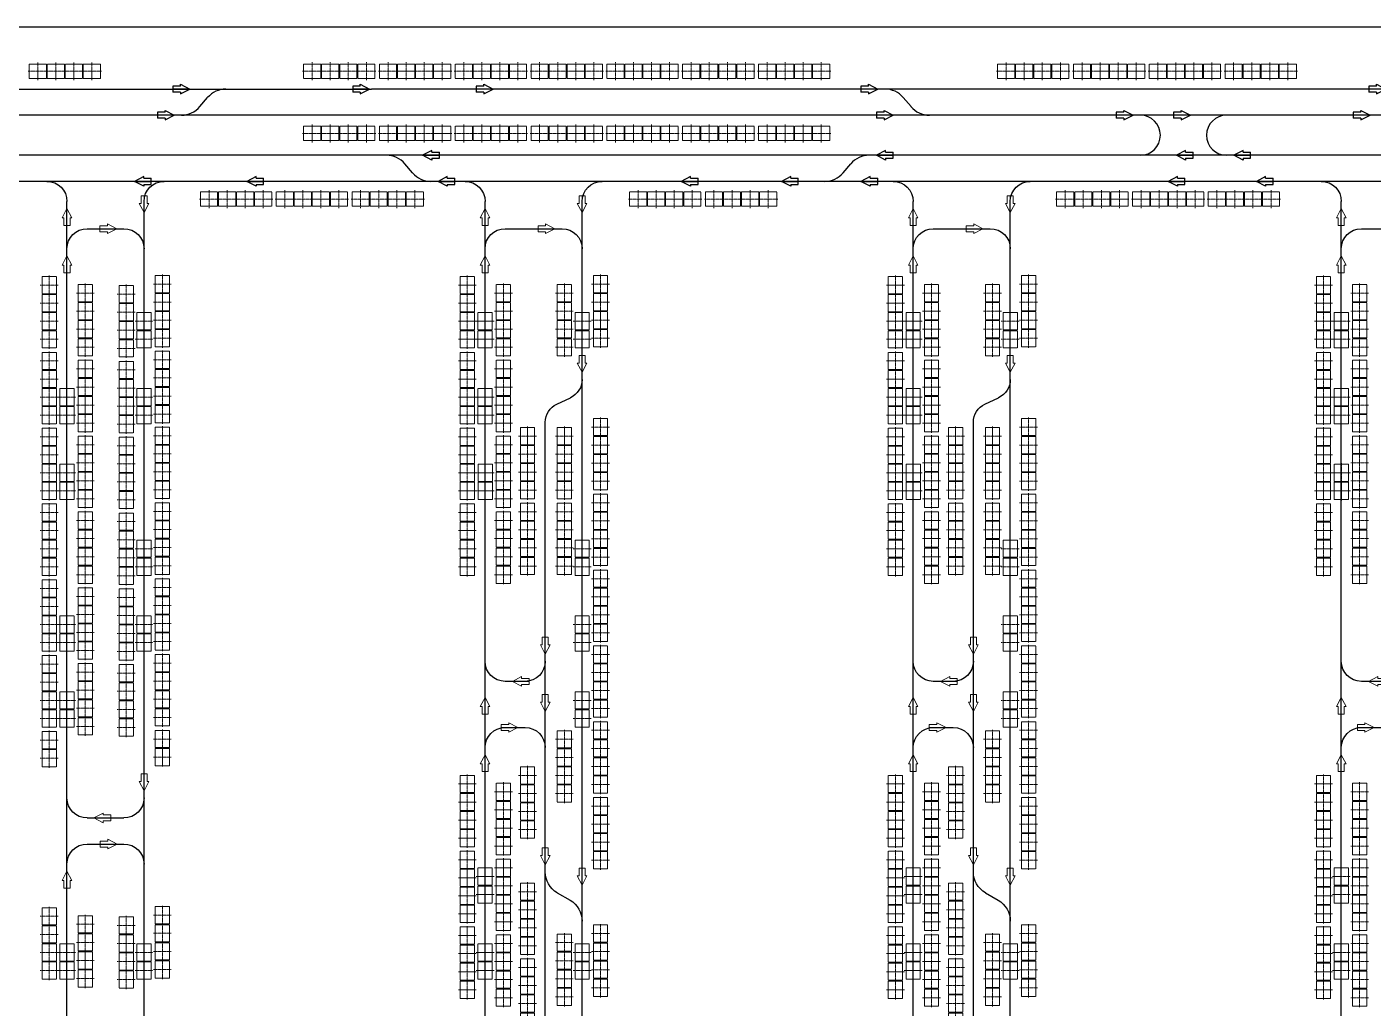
# Model space of a CAD drawing. Header units: millimetres. Extents: x -128 to 670218, y 27186 to 149492.
# Drawn here: x 63617 to 97177, y 108326 to 132785 of the extents above; entities that cross this region are included whole.
import ezdxf

# ---------------------------------------------------------------- set-up
doc = ezdxf.new("R2010")
doc.units = ezdxf.units.MM
doc.linetypes.add('AM_ISO08W050', pattern=[18, 12, -1.5, 3, -1.5])
doc.linetypes.add('XAT-M16_6F_EQ Layout_20211120$0$ACAD_ISO08W100', pattern=[36, 24, -3, 6, -3])
for name, color, linetype, lineweight in [('_CLINE', 4, 'XAT-M16_6F_EQ Layout_20211120$0$ACAD_ISO08W100', 9), ('DIRECT', 40, 'Continuous', 9), ('LINE_EQ', 4, 'AM_ISO08W050', 20), ('LINE_STB', 151, 'Continuous', 30)]:
    doc.layers.add(name, color=color, linetype=linetype, lineweight=lineweight)
doc.layers.add('Rail_H4822(Lower)', color=7, linetype='Continuous')

# ---------------------------------------------------------------- blocks, each defined once
blk = doc.blocks.new('*U3')
at = {"color": 0, "linetype": 'ByBlock'}
for p, q in [((-120, -230), (0, 0)), ((0, 0), (0, -420)), ((120, -230), (0, 0)), ((-75, -230), (-120, -230)), ((-75, -230), (-75, -420)), ((75, -230), (75, -420)), ((75, -230), (120, -230)), ((75, -420), (-75, -420))]:
    blk.add_line(p, q, dxfattribs=at)
blk = doc.blocks.new('A$C31676947')
at = {"layer": 'Rail_H4822(Lower)'}
for p, q in [((500, 47250), (500, 500)), ((2420, 47250), (2420, 500)), ((1000, 16520), (1920, 16520)), ((1000, 15870), (1920, 15870)), ((1000, 1180), (1920, 1180))]:
    blk.add_line(p, q, dxfattribs=at)
for centre, start, end in [((1000, 17020), 180, 270), ((1920, 17020), 270, 0), ((1000, 15370), 90, 180), ((1920, 15370), 0, 90), ((1000, 1680), 180, 270), ((1920, 1680), 270, 0), ((0, 500), 270, 0), ((2920, 500), 180, 270)]:
    blk.add_arc(centre, 500, start, end, dxfattribs=at)
at = {"layer": 'DIRECT'}
for p, rotation in [((500, 17200), 180), ((500, 1860), 180), ((500, 680), 180), ((1740, 1180), 270)]:
    blk.add_blockref('*U3', p, dxfattribs=dict(at, rotation=rotation))
at = {"layer": 'DIRECT', "lineweight": -2}
for p, rotation in [((1750, 16520), 270), ((1170, 15870), 89.99999999999999)]:
    blk.add_blockref('*U3', p, dxfattribs=dict(at, rotation=rotation))
at = {"layer": 'DIRECT'}
for p in [(2420, 15190), (2420, 780)]:
    blk.add_blockref('*U3', p, dxfattribs=at)
blk = doc.blocks.new('A$Ca08771bd')
at = {"layer": 'Rail_H4822(Lower)'}
for p, q in [((500, 47250), (500, 500)), ((2920, 47250), (2920, 500)), ((2000, 41745), (2000, 6005)), ((2300, 17736), (2620, 17920)), ((1000, 13615), (1500, 13615)), ((1500, 12465), (1000, 12465)), ((2290, 5552), (2630, 5394)), ((1000, 1180), (2420, 1180))]:
    blk.add_line(p, q, dxfattribs=at)
for centre, radius, start, end in [((2320, 18440), 600, 300, 0), ((2600, 17216), 600, 120, 180), ((1000, 14115), 500, 180, 270), ((1500, 14115), 500, 270, 0), ((1000, 11965), 500, 90, 180), ((1500, 11965), 500, 0, 90), ((2500, 6005), 500, 180, 245.1118), ((2420, 4940), 500, 0, 65.1118), ((1000, 1680), 500, 180, 270), ((2420, 1680), 500, 270, 0), ((0, 500), 500, 270, 0), ((3420, 500), 500, 180, 270)]:
    blk.add_arc(centre, radius, start, end, dxfattribs=at)
at = {"layer": 'DIRECT', "lineweight": -2}
for p in [(2920, 17543), (2000, 17036), (2920, 4760)]:
    blk.add_blockref('*U3', p, dxfattribs=at)
at = {"layer": 'DIRECT'}
for p, rotation in [((500, 14295), 180), ((1320, 13615), 270), ((500, 12865), 180), ((1180, 12465), 90), ((500, 1860), 180), ((500, 680), 180), ((2240, 1180), 270)]:
    blk.add_blockref('*U3', p, dxfattribs=dict(at, rotation=rotation))
for p in [(2000, 13215), (2000, 11785), (2920, 780)]:
    blk.add_blockref('*U3', p, dxfattribs=at)
blk = doc.blocks.new('*U813')
at = {"color": 0, "linetype": 'ByBlock'}
for p, q in [((-120, -230), (0, 0)), ((0, 0), (0, -420)), ((120, -230), (0, 0)), ((-75, -230), (-120, -230)), ((-75, -230), (-75, -420)), ((75, -230), (75, -420)), ((75, -230), (120, -230)), ((75, -420), (-75, -420))]:
    blk.add_line(p, q, dxfattribs=at)
blk = doc.blocks.new('*U814')
at = {"color": 0, "linetype": 'ByBlock'}
for p, q in [((-120, -230), (0, 0)), ((0, 0), (0, -420)), ((120, -230), (0, 0)), ((-75, -230), (-120, -230)), ((-75, -230), (-75, -420)), ((75, -230), (75, -420)), ((75, -230), (120, -230)), ((75, -420), (-75, -420))]:
    blk.add_line(p, q, dxfattribs=at)
blk = doc.blocks.new('*U47')
at = {"color": 0, "linetype": 'ByBlock'}
for p, q in [((-120, -230), (0, 0)), ((0, 0), (0, -420)), ((120, -230), (0, 0)), ((-75, -230), (-120, -230)), ((-75, -230), (-75, -420)), ((75, -230), (75, -420)), ((75, -230), (120, -230)), ((75, -420), (-75, -420))]:
    blk.add_line(p, q, dxfattribs=at)
blk = doc.blocks.new('*U48')
at = {"color": 0, "linetype": 'ByBlock'}
for p, q in [((-120, -230), (0, 0)), ((0, 0), (0, -420)), ((120, -230), (0, 0)), ((-75, -230), (-120, -230)), ((-75, -230), (-75, -420)), ((75, -230), (75, -420)), ((75, -230), (120, -230)), ((75, -420), (-75, -420))]:
    blk.add_line(p, q, dxfattribs=at)
blk = doc.blocks.new('*U49')
at = {"color": 0, "linetype": 'ByBlock'}
for p, q in [((-120, -230), (0, 0)), ((0, 0), (0, -420)), ((120, -230), (0, 0)), ((-75, -230), (-120, -230)), ((-75, -230), (-75, -420)), ((75, -230), (75, -420)), ((75, -230), (120, -230)), ((75, -420), (-75, -420))]:
    blk.add_line(p, q, dxfattribs=at)
blk = doc.blocks.new('*U50')
at = {"color": 0, "linetype": 'ByBlock'}
for p, q in [((-120, -230), (0, 0)), ((0, 0), (0, -420)), ((120, -230), (0, 0)), ((-75, -230), (-120, -230)), ((-75, -230), (-75, -420)), ((75, -230), (75, -420)), ((75, -230), (120, -230)), ((75, -420), (-75, -420))]:
    blk.add_line(p, q, dxfattribs=at)
blk = doc.blocks.new('*U572')
at = {"color": 0, "linetype": 'ByBlock'}
for p, q in [((-120, -230), (0, 0)), ((0, 0), (0, -420)), ((120, -230), (0, 0)), ((-75, -230), (-120, -230)), ((-75, -230), (-75, -420)), ((75, -230), (75, -420)), ((75, -230), (120, -230)), ((75, -420), (-75, -420))]:
    blk.add_line(p, q, dxfattribs=at)
blk = doc.blocks.new('*U573')
at = {"color": 0, "linetype": 'ByBlock'}
for p, q in [((-120, -230), (0, 0)), ((0, 0), (0, -420)), ((120, -230), (0, 0)), ((-75, -230), (-120, -230)), ((-75, -230), (-75, -420)), ((75, -230), (75, -420)), ((75, -230), (120, -230)), ((75, -420), (-75, -420))]:
    blk.add_line(p, q, dxfattribs=at)
blk = doc.blocks.new('*U405')
at = {"color": 0, "linetype": 'ByBlock'}
for p, q in [((-120, -230), (0, 0)), ((0, 0), (0, -420)), ((120, -230), (0, 0)), ((-75, -230), (-120, -230)), ((-75, -230), (-75, -420)), ((75, -230), (75, -420)), ((75, -230), (120, -230)), ((75, -420), (-75, -420))]:
    blk.add_line(p, q, dxfattribs=at)
blk = doc.blocks.new('*U406')
at = {"color": 0, "linetype": 'ByBlock'}
for p, q in [((-120, -230), (0, 0)), ((0, 0), (0, -420)), ((120, -230), (0, 0)), ((-75, -230), (-120, -230)), ((-75, -230), (-75, -420)), ((75, -230), (75, -420)), ((75, -230), (120, -230)), ((75, -420), (-75, -420))]:
    blk.add_line(p, q, dxfattribs=at)
blk = doc.blocks.new('*U450')
at = {"color": 0, "linetype": 'ByBlock'}
for p, q in [((-120, -230), (0, 0)), ((0, 0), (0, -420)), ((120, -230), (0, 0)), ((-75, -230), (-120, -230)), ((-75, -230), (-75, -420)), ((75, -230), (75, -420)), ((75, -230), (120, -230)), ((75, -420), (-75, -420))]:
    blk.add_line(p, q, dxfattribs=at)
blk = doc.blocks.new('*U452')
at = {"color": 0, "linetype": 'ByBlock'}
for p, q in [((-120, -230), (0, 0)), ((0, 0), (0, -420)), ((120, -230), (0, 0)), ((-75, -230), (-120, -230)), ((-75, -230), (-75, -420)), ((75, -230), (75, -420)), ((75, -230), (120, -230)), ((75, -420), (-75, -420))]:
    blk.add_line(p, q, dxfattribs=at)
blk = doc.blocks.new('*U784')
at = {"color": 0, "linetype": 'ByBlock'}
for p, q in [((-120, -230), (0, 0)), ((0, 0), (0, -420)), ((120, -230), (0, 0)), ((-75, -230), (-120, -230)), ((-75, -230), (-75, -420)), ((75, -230), (75, -420)), ((75, -230), (120, -230)), ((75, -420), (-75, -420))]:
    blk.add_line(p, q, dxfattribs=at)
blk = doc.blocks.new('*U786')
at = {"color": 0, "linetype": 'ByBlock'}
for p, q in [((-120, -230), (0, 0)), ((0, 0), (0, -420)), ((120, -230), (0, 0)), ((-75, -230), (-120, -230)), ((-75, -230), (-75, -420)), ((75, -230), (75, -420)), ((75, -230), (120, -230)), ((75, -420), (-75, -420))]:
    blk.add_line(p, q, dxfattribs=at)
blk = doc.blocks.new('*U773')
at = {"color": 0, "linetype": 'ByBlock'}
for p, q in [((-120, -230), (0, 0)), ((0, 0), (0, -420)), ((120, -230), (0, 0)), ((-75, -230), (-120, -230)), ((-75, -230), (-75, -420)), ((75, -230), (75, -420)), ((75, -230), (120, -230)), ((75, -420), (-75, -420))]:
    blk.add_line(p, q, dxfattribs=at)
blk = doc.blocks.new('*U774')
at = {"color": 0, "linetype": 'ByBlock'}
for p, q in [((-120, -230), (0, 0)), ((0, 0), (0, -420)), ((120, -230), (0, 0)), ((-75, -230), (-120, -230)), ((-75, -230), (-75, -420)), ((75, -230), (75, -420)), ((75, -230), (120, -230)), ((75, -420), (-75, -420))]:
    blk.add_line(p, q, dxfattribs=at)
blk = doc.blocks.new('*U375')
at = {"color": 0, "linetype": 'ByBlock'}
for p, q in [((-120, -230), (0, 0)), ((0, 0), (0, -420)), ((120, -230), (0, 0)), ((-75, -230), (-120, -230)), ((-75, -230), (-75, -420)), ((75, -230), (75, -420)), ((75, -230), (120, -230)), ((75, -420), (-75, -420))]:
    blk.add_line(p, q, dxfattribs=at)
blk = doc.blocks.new('*U376')
at = {"color": 0, "linetype": 'ByBlock'}
for p, q in [((-120, -230), (0, 0)), ((0, 0), (0, -420)), ((120, -230), (0, 0)), ((-75, -230), (-120, -230)), ((-75, -230), (-75, -420)), ((75, -230), (75, -420)), ((75, -230), (120, -230)), ((75, -420), (-75, -420))]:
    blk.add_line(p, q, dxfattribs=at)
blk = doc.blocks.new('*U379')
at = {"color": 0, "linetype": 'ByBlock'}
for p, q in [((-120, -230), (0, 0)), ((0, 0), (0, -420)), ((120, -230), (0, 0)), ((-75, -230), (-120, -230)), ((-75, -230), (-75, -420)), ((75, -230), (75, -420)), ((75, -230), (120, -230)), ((75, -420), (-75, -420))]:
    blk.add_line(p, q, dxfattribs=at)
blk = doc.blocks.new('*U380')
at = {"color": 0, "linetype": 'ByBlock'}
for p, q in [((-120, -230), (0, 0)), ((0, 0), (0, -420)), ((120, -230), (0, 0)), ((-75, -230), (-120, -230)), ((-75, -230), (-75, -420)), ((75, -230), (75, -420)), ((75, -230), (120, -230)), ((75, -420), (-75, -420))]:
    blk.add_line(p, q, dxfattribs=at)
blk = doc.blocks.new('*U381')
at = {"color": 0, "linetype": 'ByBlock'}
for p, q in [((-120, -230), (0, 0)), ((0, 0), (0, -420)), ((120, -230), (0, 0)), ((-75, -230), (-120, -230)), ((-75, -230), (-75, -420)), ((75, -230), (75, -420)), ((75, -230), (120, -230)), ((75, -420), (-75, -420))]:
    blk.add_line(p, q, dxfattribs=at)
blk = doc.blocks.new('*U382')
at = {"color": 0, "linetype": 'ByBlock'}
for p, q in [((-120, -230), (0, 0)), ((0, 0), (0, -420)), ((120, -230), (0, 0)), ((-75, -230), (-120, -230)), ((-75, -230), (-75, -420)), ((75, -230), (75, -420)), ((75, -230), (120, -230)), ((75, -420), (-75, -420))]:
    blk.add_line(p, q, dxfattribs=at)
blk = doc.blocks.new('XAT-M16_6F_EQ Layout_20211120$0$EG-12_FOUP_(01)-pv')
at = {"layer": '_CLINE'}
for p, q in [((0, 211), (0, -235)), ((-239, -12), (239, -12))]:
    blk.add_line(p, q, dxfattribs=at)
at = {"layer": 'LINE_EQ'}
blk.add_lwpolyline([(-215, 166), (-215, -190), (215, -190), (215, 166)], close=True, dxfattribs=at)
blk = doc.blocks.new('A$Cb83e1a90')
at = {"rotation": 89.99999999999999}
for p in [(-955, -909), (-955, -1359), (-955, -1809), (-955, -2259)]:
    blk.add_blockref('XAT-M16_6F_EQ Layout_20211120$0$EG-12_FOUP_(01)-pv', p, dxfattribs=at)
blk = doc.blocks.new('A$Ca79c4620')
at = {"rotation": 89.99999999999999}
for p in [(945, -882), (945, -1332), (945, -1782), (945, -2232)]:
    blk.add_blockref('XAT-M16_6F_EQ Layout_20211120$0$EG-12_FOUP_(01)-pv', p, dxfattribs=at)

msp = doc.modelspace()

# ---------------------------------------------------------------- linework, layer by layer
msp.add_lwpolyline([(5682, 132785), (134983, 132785), (134983, 79986), (5682, 79986)], close=True)
at = {"layer": 'Rail_H4822(Lower)'}
for p, q in [((1038, 131236), (72208, 131236)), ((333538, 131236), (72208, 131236)), ((67929, 130798), (68121, 131025)), ((85658, 130798), (85466, 131025)), ((72208, 130586), (4372, 130586)), ((339872, 130586), (72208, 130586)), ((73431, 129586), (8321, 129586)), ((332538, 129586), (73431, 129586)), ((73231, 129148), (73039, 129375)), ((83966, 129148), (84158, 129375)), ((78898, 128936), (2038, 128936)), ((331888, 128936), (78898, 128936))]:
    msp.add_line(p, q, dxfattribs=at)
for centre, radius, start, end in [((68578, 130636), 600, 90, 139.6984), ((85008, 130636), 600, 40.3016, 90), ((67471, 131186), 600, 270, 319.6984), ((86115, 131186), 600, 220.3016, 270), ((91375, 130086), 500, 270, 90), ((93525, 130086), 500, 90, 270), ((72581, 128986), 600, 40.3016, 90), ((84615, 128986), 600, 90, 139.6984), ((73688, 129536), 600, 220.3016, 270), ((83508, 129536), 600, 270, 319.6984)]:
    msp.add_arc(centre, radius, start, end, dxfattribs=at)

# ---------------------------------------------------------------- block references
at = {"layer": 'LINE_EQ', "rotation": 89.99999999999999}
for p in [(66524, 125448), (75027, 125448), (77447, 125448), (85700, 125448), (88120, 125448), (96373, 125448), (66524, 124998), (75027, 124998), (77447, 124998), (85700, 124998), (88120, 124998), (96373, 124998), (64604, 123558), (66524, 123558), (75027, 123558), (85700, 123558), (96373, 123558), (64604, 123108), (66524, 123108), (75027, 123108), (85700, 123108), (96373, 123108), (64604, 121668), (75030, 121668), (85703, 121668), (96376, 121668), (64604, 121218), (75030, 121218), (85703, 121218), (96376, 121218), (66524, 119778), (77447, 119778), (88120, 119778), (66524, 119328), (77447, 119328), (88120, 119328), (64604, 117888), (66524, 117888), (77447, 117888), (88120, 117888), (64604, 117438), (66524, 117438), (77447, 117438), (88120, 117438), (64604, 115998), (77447, 115998), (88120, 115998), (64604, 115548), (77447, 115548), (88120, 115548), (75027, 111604), (85700, 111604), (96373, 111604), (75027, 111154), (85700, 111154), (96373, 111154), (64604, 109714), (66524, 109714), (75027, 109714), (77447, 109714), (85700, 109714), (88120, 109714), (96373, 109714), (64604, 109264), (66524, 109264), (75027, 109264), (77447, 109264), (85700, 109264), (88120, 109264), (96373, 109264)]:
    msp.add_blockref('XAT-M16_6F_EQ Layout_20211120$0$EG-12_FOUP_(01)-pv', p, dxfattribs=at)
at = {"layer": 'LINE_STB'}
for name, p in [('XAT-M16_6F_EQ Layout_20211120$0$EG-12_FOUP_(01)-pv', (63887, 131691)), ('XAT-M16_6F_EQ Layout_20211120$0$EG-12_FOUP_(01)-pv', (64337, 131691)), ('XAT-M16_6F_EQ Layout_20211120$0$EG-12_FOUP_(01)-pv', (64787, 131691)), ('XAT-M16_6F_EQ Layout_20211120$0$EG-12_FOUP_(01)-pv', (65237, 131691)), ('XAT-M16_6F_EQ Layout_20211120$0$EG-12_FOUP_(01)-pv', (70729, 131692)), ('XAT-M16_6F_EQ Layout_20211120$0$EG-12_FOUP_(01)-pv', (71179, 131692)), ('XAT-M16_6F_EQ Layout_20211120$0$EG-12_FOUP_(01)-pv', (71629, 131692)), ('XAT-M16_6F_EQ Layout_20211120$0$EG-12_FOUP_(01)-pv', (72079, 131692)), ('XAT-M16_6F_EQ Layout_20211120$0$EG-12_FOUP_(01)-pv', (72619, 131692)), ('XAT-M16_6F_EQ Layout_20211120$0$EG-12_FOUP_(01)-pv', (73069, 131692)), ('XAT-M16_6F_EQ Layout_20211120$0$EG-12_FOUP_(01)-pv', (73519, 131692)), ('XAT-M16_6F_EQ Layout_20211120$0$EG-12_FOUP_(01)-pv', (73969, 131692)), ('XAT-M16_6F_EQ Layout_20211120$0$EG-12_FOUP_(01)-pv', (74509, 131692)), ('XAT-M16_6F_EQ Layout_20211120$0$EG-12_FOUP_(01)-pv', (74959, 131692)), ('XAT-M16_6F_EQ Layout_20211120$0$EG-12_FOUP_(01)-pv', (75409, 131692)), ('XAT-M16_6F_EQ Layout_20211120$0$EG-12_FOUP_(01)-pv', (75859, 131692)), ('XAT-M16_6F_EQ Layout_20211120$0$EG-12_FOUP_(01)-pv', (76399, 131692)), ('XAT-M16_6F_EQ Layout_20211120$0$EG-12_FOUP_(01)-pv', (76849, 131692)), ('XAT-M16_6F_EQ Layout_20211120$0$EG-12_FOUP_(01)-pv', (77299, 131692)), ('XAT-M16_6F_EQ Layout_20211120$0$EG-12_FOUP_(01)-pv', (77749, 131692)), ('XAT-M16_6F_EQ Layout_20211120$0$EG-12_FOUP_(01)-pv', (78289, 131692)), ('XAT-M16_6F_EQ Layout_20211120$0$EG-12_FOUP_(01)-pv', (78739, 131692)), ('XAT-M16_6F_EQ Layout_20211120$0$EG-12_FOUP_(01)-pv', (79189, 131692)), ('XAT-M16_6F_EQ Layout_20211120$0$EG-12_FOUP_(01)-pv', (79639, 131692)), ('XAT-M16_6F_EQ Layout_20211120$0$EG-12_FOUP_(01)-pv', (80179, 131692)), ('XAT-M16_6F_EQ Layout_20211120$0$EG-12_FOUP_(01)-pv', (80629, 131692)), ('XAT-M16_6F_EQ Layout_20211120$0$EG-12_FOUP_(01)-pv', (81079, 131692)), ('XAT-M16_6F_EQ Layout_20211120$0$EG-12_FOUP_(01)-pv', (81529, 131692)), ('XAT-M16_6F_EQ Layout_20211120$0$EG-12_FOUP_(01)-pv', (82069, 131692)), ('XAT-M16_6F_EQ Layout_20211120$0$EG-12_FOUP_(01)-pv', (82519, 131692)), ('XAT-M16_6F_EQ Layout_20211120$0$EG-12_FOUP_(01)-pv', (82969, 131692)), ('XAT-M16_6F_EQ Layout_20211120$0$EG-12_FOUP_(01)-pv', (83419, 131692)), ('XAT-M16_6F_EQ Layout_20211120$0$EG-12_FOUP_(01)-pv', (88031, 131691)), ('XAT-M16_6F_EQ Layout_20211120$0$EG-12_FOUP_(01)-pv', (88481, 131691)), ('XAT-M16_6F_EQ Layout_20211120$0$EG-12_FOUP_(01)-pv', (88931, 131691)), ('XAT-M16_6F_EQ Layout_20211120$0$EG-12_FOUP_(01)-pv', (89381, 131691)), ('XAT-M16_6F_EQ Layout_20211120$0$EG-12_FOUP_(01)-pv', (89921, 131691)), ('XAT-M16_6F_EQ Layout_20211120$0$EG-12_FOUP_(01)-pv', (90371, 131691)), ('XAT-M16_6F_EQ Layout_20211120$0$EG-12_FOUP_(01)-pv', (90821, 131691)), ('XAT-M16_6F_EQ Layout_20211120$0$EG-12_FOUP_(01)-pv', (91271, 131691)), ('XAT-M16_6F_EQ Layout_20211120$0$EG-12_FOUP_(01)-pv', (91811, 131691)), ('XAT-M16_6F_EQ Layout_20211120$0$EG-12_FOUP_(01)-pv', (92261, 131691)), ('XAT-M16_6F_EQ Layout_20211120$0$EG-12_FOUP_(01)-pv', (92711, 131691)), ('XAT-M16_6F_EQ Layout_20211120$0$EG-12_FOUP_(01)-pv', (93161, 131691)), ('XAT-M16_6F_EQ Layout_20211120$0$EG-12_FOUP_(01)-pv', (93701, 131691)), ('XAT-M16_6F_EQ Layout_20211120$0$EG-12_FOUP_(01)-pv', (94151, 131691)), ('XAT-M16_6F_EQ Layout_20211120$0$EG-12_FOUP_(01)-pv', (94601, 131691)), ('XAT-M16_6F_EQ Layout_20211120$0$EG-12_FOUP_(01)-pv', (95051, 131691)), ('XAT-M16_6F_EQ Layout_20211120$0$EG-12_FOUP_(01)-pv', (70729, 130143)), ('XAT-M16_6F_EQ Layout_20211120$0$EG-12_FOUP_(01)-pv', (71179, 130143)), ('XAT-M16_6F_EQ Layout_20211120$0$EG-12_FOUP_(01)-pv', (71629, 130143)), ('XAT-M16_6F_EQ Layout_20211120$0$EG-12_FOUP_(01)-pv', (72079, 130143)), ('XAT-M16_6F_EQ Layout_20211120$0$EG-12_FOUP_(01)-pv', (72619, 130143)), ('XAT-M16_6F_EQ Layout_20211120$0$EG-12_FOUP_(01)-pv', (73069, 130143)), ('XAT-M16_6F_EQ Layout_20211120$0$EG-12_FOUP_(01)-pv', (73519, 130143)), ('XAT-M16_6F_EQ Layout_20211120$0$EG-12_FOUP_(01)-pv', (73969, 130143)), ('XAT-M16_6F_EQ Layout_20211120$0$EG-12_FOUP_(01)-pv', (74509, 130143)), ('XAT-M16_6F_EQ Layout_20211120$0$EG-12_FOUP_(01)-pv', (74959, 130143)), ('XAT-M16_6F_EQ Layout_20211120$0$EG-12_FOUP_(01)-pv', (75409, 130143)), ('XAT-M16_6F_EQ Layout_20211120$0$EG-12_FOUP_(01)-pv', (75859, 130143)), ('XAT-M16_6F_EQ Layout_20211120$0$EG-12_FOUP_(01)-pv', (76399, 130143)), ('XAT-M16_6F_EQ Layout_20211120$0$EG-12_FOUP_(01)-pv', (76849, 130143)), ('XAT-M16_6F_EQ Layout_20211120$0$EG-12_FOUP_(01)-pv', (77299, 130143)), ('XAT-M16_6F_EQ Layout_20211120$0$EG-12_FOUP_(01)-pv', (77749, 130143)), ('XAT-M16_6F_EQ Layout_20211120$0$EG-12_FOUP_(01)-pv', (78289, 130143)), ('XAT-M16_6F_EQ Layout_20211120$0$EG-12_FOUP_(01)-pv', (78739, 130143)), ('XAT-M16_6F_EQ Layout_20211120$0$EG-12_FOUP_(01)-pv', (79189, 130143)), ('XAT-M16_6F_EQ Layout_20211120$0$EG-12_FOUP_(01)-pv', (79639, 130143)), ('XAT-M16_6F_EQ Layout_20211120$0$EG-12_FOUP_(01)-pv', (80179, 130143)), ('XAT-M16_6F_EQ Layout_20211120$0$EG-12_FOUP_(01)-pv', (80629, 130143)), ('XAT-M16_6F_EQ Layout_20211120$0$EG-12_FOUP_(01)-pv', (81079, 130143)), ('XAT-M16_6F_EQ Layout_20211120$0$EG-12_FOUP_(01)-pv', (81529, 130143)), ('XAT-M16_6F_EQ Layout_20211120$0$EG-12_FOUP_(01)-pv', (82069, 130143)), ('XAT-M16_6F_EQ Layout_20211120$0$EG-12_FOUP_(01)-pv', (82519, 130143)), ('XAT-M16_6F_EQ Layout_20211120$0$EG-12_FOUP_(01)-pv', (82969, 130143)), ('XAT-M16_6F_EQ Layout_20211120$0$EG-12_FOUP_(01)-pv', (83419, 130143)), ('A$Cb83e1a90', (75539, 127257)), ('A$Ca79c4620', (76959, 127257)), ('A$Cb83e1a90', (86212, 127257)), ('A$Ca79c4620', (87632, 127257)), ('A$Cb83e1a90', (96885, 127257)), ('A$Cb83e1a90', (77959, 127058)), ('A$Cb83e1a90', (88632, 127058)), ('A$Cb83e1a90', (75539, 125367)), ('A$Cb83e1a90', (86212, 125367)), ('A$Cb83e1a90', (96885, 125367)), ('A$Cb83e1a90', (78859, 123720)), ('A$Cb83e1a90', (89532, 123720)), ('A$Cb83e1a90', (75539, 123477)), ('A$Cb83e1a90', (77039, 123495)), ('A$Cb83e1a90', (77959, 123495)), ('A$Cb83e1a90', (86212, 123477)), ('A$Cb83e1a90', (87712, 123495)), ('A$Cb83e1a90', (88632, 123495)), ('A$Cb83e1a90', (96885, 123477)), ('A$Cb83e1a90', (78859, 121830)), ('A$Cb83e1a90', (89532, 121830)), ('A$Cb83e1a90', (75539, 121587)), ('A$Cb83e1a90', (77039, 121605)), ('A$Cb83e1a90', (77039, 121605)), ('A$Cb83e1a90', (77959, 121605)), ('A$Cb83e1a90', (86212, 121587)), ('A$Cb83e1a90', (87712, 121605)), ('A$Cb83e1a90', (87712, 121605)), ('A$Cb83e1a90', (88632, 121605)), ('A$Cb83e1a90', (96885, 121587)), ('A$Cb83e1a90', (78859, 119940)), ('A$Cb83e1a90', (89532, 119940)), ('A$Cb83e1a90', (78859, 118050)), ('A$Cb83e1a90', (89532, 118050)), ('A$Cb83e1a90', (78859, 116160)), ('A$Cb83e1a90', (89532, 116160)), ('A$Cb83e1a90', (77959, 115935)), ('A$Cb83e1a90', (88632, 115935)), ('A$Cb83e1a90', (75539, 114822)), ('A$Cb83e1a90', (77039, 115035)), ('A$Cb83e1a90', (86212, 114822)), ('A$Cb83e1a90', (87712, 115035)), ('A$Cb83e1a90', (96885, 114822)), ('A$Cb83e1a90', (78859, 114270)), ('A$Cb83e1a90', (89532, 114270)), ('A$Cb83e1a90', (75539, 112932)), ('A$Cb83e1a90', (86212, 112932)), ('A$Cb83e1a90', (96885, 112932)), ('A$Cb83e1a90', (77039, 112137)), ('A$Cb83e1a90', (87712, 112137)), ('A$Cb83e1a90', (78859, 111092)), ('A$Cb83e1a90', (89532, 111092)), ('A$Cb83e1a90', (75539, 111042)), ('A$Cb83e1a90', (77959, 110867)), ('A$Cb83e1a90', (86212, 111042)), ('A$Cb83e1a90', (88632, 110867)), ('A$Cb83e1a90', (96885, 111042)), ('A$Cb83e1a90', (77039, 110247)), ('A$Cb83e1a90', (87712, 110247))]:
    msp.add_blockref(name, p, dxfattribs=at)
for p, rotation in [((68157, 128481), 180), ((68607, 128481), 180), ((69057, 128481), 180), ((69507, 128481), 180), ((70047, 128481), 180), ((70497, 128481), 180), ((70947, 128481), 180), ((71397, 128481), 180), ((71937, 128481), 180), ((72387, 128481), 180), ((72837, 128481), 180), ((73287, 128481), 180), ((78856, 128481), 180), ((79306, 128481), 180), ((79756, 128481), 180), ((80206, 128481), 180), ((80746, 128481), 180), ((81196, 128481), 180), ((81646, 128481), 180), ((82096, 128481), 180), ((89503, 128481), 180), ((89953, 128481), 180), ((90403, 128481), 180), ((90853, 128481), 180), ((91393, 128481), 180), ((91843, 128481), 180), ((92293, 128481), 180), ((92743, 128481), 180), ((93283, 128481), 180), ((93733, 128481), 180), ((94183, 128481), 180), ((94633, 128481), 180), ((64161, 126348), 89.99999999999999), ((66981, 126374), 89.99999999999999), ((65061, 126149), 89.99999999999999), ((66081, 126123), 89.99999999999999), ((75484, 126149), 89.99999999999999), ((86157, 126149), 89.99999999999999), ((96830, 126149), 89.99999999999999), ((64161, 125898), 89.99999999999999), ((65061, 125699), 89.99999999999999), ((66081, 125673), 89.99999999999999), ((66981, 125924), 89.99999999999999), ((75484, 125699), 89.99999999999999), ((86157, 125699), 89.99999999999999), ((96830, 125699), 89.99999999999999), ((64161, 125448), 89.99999999999999), ((66981, 125474), 89.99999999999999), ((64161, 124998), 89.99999999999999), ((65061, 125249), 89.99999999999999), ((66081, 125223), 89.99999999999999), ((66981, 125024), 89.99999999999999), ((75484, 125249), 89.99999999999999), ((86157, 125249), 89.99999999999999), ((96830, 125249), 89.99999999999999), ((65061, 124799), 89.99999999999999), ((66081, 124773), 89.99999999999999), ((75484, 124799), 89.99999999999999), ((86157, 124799), 89.99999999999999), ((96830, 124799), 89.99999999999999), ((64161, 124458), 89.99999999999999), ((66981, 124484), 89.99999999999999), ((64161, 124008), 89.99999999999999), ((65061, 124259), 89.99999999999999), ((66081, 124233), 89.99999999999999), ((66981, 124034), 89.99999999999999), ((75484, 124259), 89.99999999999999), ((86157, 124259), 89.99999999999999), ((96830, 124259), 89.99999999999999), ((65061, 123809), 89.99999999999999), ((66081, 123783), 89.99999999999999), ((75484, 123809), 89.99999999999999), ((86157, 123809), 89.99999999999999), ((96830, 123809), 89.99999999999999), ((64161, 123558), 89.99999999999999), ((65061, 123359), 89.99999999999999), ((66081, 123333), 89.99999999999999), ((66981, 123584), 89.99999999999999), ((75484, 123359), 89.99999999999999), ((86157, 123359), 89.99999999999999), ((96830, 123359), 89.99999999999999), ((64161, 123108), 89.99999999999999), ((66981, 123134), 89.99999999999999), ((65061, 122909), 89.99999999999999), ((66081, 122883), 89.99999999999999), ((66981, 122594), 89.99999999999999), ((75484, 122909), 89.99999999999999), ((86157, 122909), 89.99999999999999), ((96830, 122909), 89.99999999999999), ((64161, 122568), 89.99999999999999), ((65061, 122369), 89.99999999999999), ((66081, 122343), 89.99999999999999), ((75484, 122369), 89.99999999999999), ((86157, 122369), 89.99999999999999), ((96830, 122369), 89.99999999999999), ((64161, 122118), 89.99999999999999), ((66981, 122144), 89.99999999999999), ((64161, 121668), 89.99999999999999), ((65061, 121919), 89.99999999999999), ((66081, 121893), 89.99999999999999), ((66981, 121694), 89.99999999999999), ((75484, 121919), 89.99999999999999), ((86157, 121919), 89.99999999999999), ((96830, 121919), 89.99999999999999), ((65061, 121469), 89.99999999999999), ((66081, 121443), 89.99999999999999), ((75484, 121469), 89.99999999999999), ((86157, 121469), 89.99999999999999), ((96830, 121469), 89.99999999999999), ((64161, 121218), 89.99999999999999), ((65061, 121019), 89.99999999999999), ((66081, 120993), 89.99999999999999), ((66981, 121244), 89.99999999999999), ((75484, 121019), 89.99999999999999), ((86157, 121019), 89.99999999999999), ((96830, 121019), 89.99999999999999), ((64161, 120678), 89.99999999999999), ((66981, 120704), 89.99999999999999), ((65061, 120479), 89.99999999999999), ((66081, 120453), 89.99999999999999), ((66981, 120254), 89.99999999999999), ((75484, 120479), 89.99999999999999), ((86157, 120479), 89.99999999999999), ((96830, 120479), 89.99999999999999), ((64161, 120228), 89.99999999999999), ((65061, 120029), 89.99999999999999), ((66081, 120003), 89.99999999999999), ((75484, 120029), 89.99999999999999), ((86157, 120029), 89.99999999999999), ((96830, 120029), 89.99999999999999), ((64161, 119778), 89.99999999999999), ((65061, 119579), 89.99999999999999), ((66981, 119804), 89.99999999999999), ((75484, 119579), 89.99999999999999), ((86157, 119579), 89.99999999999999), ((96830, 119579), 89.99999999999999), ((64161, 119328), 89.99999999999999), ((66081, 119553), 89.99999999999999), ((66981, 119354), 89.99999999999999), ((65061, 119129), 89.99999999999999), ((66081, 119103), 89.99999999999999), ((75484, 119129), 89.99999999999999), ((86157, 119129), 89.99999999999999), ((96830, 119129), 89.99999999999999), ((64161, 118788), 89.99999999999999), ((65061, 118589), 89.99999999999999), ((66981, 118814), 89.99999999999999), ((64161, 118338), 89.99999999999999), ((66081, 118563), 89.99999999999999), ((66981, 118364), 89.99999999999999), ((65061, 118139), 89.99999999999999), ((66081, 118113), 89.99999999999999), ((66981, 117914), 89.99999999999999), ((64161, 117888), 89.99999999999999), ((65061, 117689), 89.99999999999999), ((66081, 117663), 89.99999999999999), ((64161, 117438), 89.99999999999999), ((65061, 117239), 89.99999999999999), ((66981, 117464), 89.99999999999999), ((64161, 116898), 89.99999999999999), ((66081, 117213), 89.99999999999999), ((66981, 116924), 89.99999999999999), ((65061, 116699), 89.99999999999999), ((66081, 116673), 89.99999999999999), ((64161, 116448), 89.99999999999999), ((65061, 116249), 89.99999999999999), ((66081, 116223), 89.99999999999999), ((66981, 116474), 89.99999999999999), ((64161, 115998), 89.99999999999999), ((66981, 116024), 89.99999999999999), ((64161, 115548), 89.99999999999999), ((65061, 115799), 89.99999999999999), ((66081, 115773), 89.99999999999999), ((66981, 115574), 89.99999999999999), ((65061, 115349), 89.99999999999999), ((66081, 115323), 89.99999999999999), ((64161, 115008), 89.99999999999999), ((66981, 115034), 89.99999999999999), ((64161, 114558), 89.99999999999999), ((66981, 114584), 89.99999999999999), ((75484, 113715), 89.99999999999999), ((86157, 113715), 89.99999999999999), ((96830, 113715), 89.99999999999999), ((75484, 113265), 89.99999999999999), ((86157, 113265), 89.99999999999999), ((96830, 113265), 89.99999999999999), ((75484, 112815), 89.99999999999999), ((86157, 112815), 89.99999999999999), ((96830, 112815), 89.99999999999999), ((75484, 112365), 89.99999999999999), ((86157, 112365), 89.99999999999999), ((96830, 112365), 89.99999999999999), ((75484, 111825), 89.99999999999999), ((86157, 111825), 89.99999999999999), ((96830, 111825), 89.99999999999999), ((75484, 111375), 89.99999999999999), ((86157, 111375), 89.99999999999999), ((96830, 111375), 89.99999999999999), ((75484, 110925), 89.99999999999999), ((86157, 110925), 89.99999999999999), ((96830, 110925), 89.99999999999999), ((64161, 110614), 89.99999999999999), ((66981, 110640), 89.99999999999999), ((65061, 110415), 89.99999999999999), ((66081, 110389), 89.99999999999999), ((66981, 110190), 89.99999999999999), ((75484, 110475), 89.99999999999999), ((86157, 110475), 89.99999999999999), ((96830, 110475), 89.99999999999999), ((64161, 110164), 89.99999999999999), ((65061, 109965), 89.99999999999999), ((66081, 109939), 89.99999999999999), ((75484, 109935), 89.99999999999999), ((86157, 109935), 89.99999999999999), ((96830, 109935), 89.99999999999999), ((64161, 109714), 89.99999999999999), ((65061, 109515), 89.99999999999999), ((66981, 109740), 89.99999999999999), ((64161, 109264), 89.99999999999999), ((66081, 109489), 89.99999999999999), ((66981, 109290), 89.99999999999999), ((75484, 109485), 89.99999999999999), ((86157, 109485), 89.99999999999999), ((96830, 109485), 89.99999999999999), ((65061, 109065), 89.99999999999999), ((66081, 109039), 89.99999999999999), ((75484, 109035), 89.99999999999999), ((86157, 109035), 89.99999999999999), ((96830, 109035), 89.99999999999999), ((75484, 108585), 89.99999999999999), ((86157, 108585), 89.99999999999999), ((96830, 108585), 89.99999999999999)]:
    msp.add_blockref('XAT-M16_6F_EQ Layout_20211120$0$EG-12_FOUP_(01)-pv', p, dxfattribs=dict(at, rotation=rotation))
at = {"layer": 'Rail_H4822(Lower)', "xscale": -1}
for name, p, rotation in [('*U47', (67678, 131236), 270), ('*U773', (72158, 131236), 270), ('*U774', (75238, 131236), 270), ('*U379', (84829, 131236), 270), ('*U375', (97492, 131236), 270), ('*U48', (67291, 130586), 270), ('*U380', (85215, 130586), 270), ('*U405', (91195, 130586), 270), ('*U573', (92625, 130586), 270), ('*U376', (97105, 130586), 270), ('*U50', (73481, 129586), 90), ('*U382', (84795, 129586), 90), ('*U406', (92275, 129586), 90), ('*U572', (93705, 129586), 90), ('A$C31676947', (64116, 128936), 180), ('*U813', (66298, 128936), 90), ('*U814', (69098, 128936), 90), ('*U49', (73868, 128936), 90), ('A$Ca08771bd', (74539, 128936), 180), ('*U452', (79928, 128936), 90), ('*U786', (82428, 128936), 90), ('*U381', (84408, 128936), 90), ('A$Ca08771bd', (85212, 128936), 180), ('*U450', (92068, 128936), 90), ('*U784', (94268, 128936), 90), ('A$Ca08771bd', (95885, 128936), 180)]:
    msp.add_blockref(name, p, dxfattribs=dict(at, rotation=rotation))

doc.saveas('drawing.dxf')
